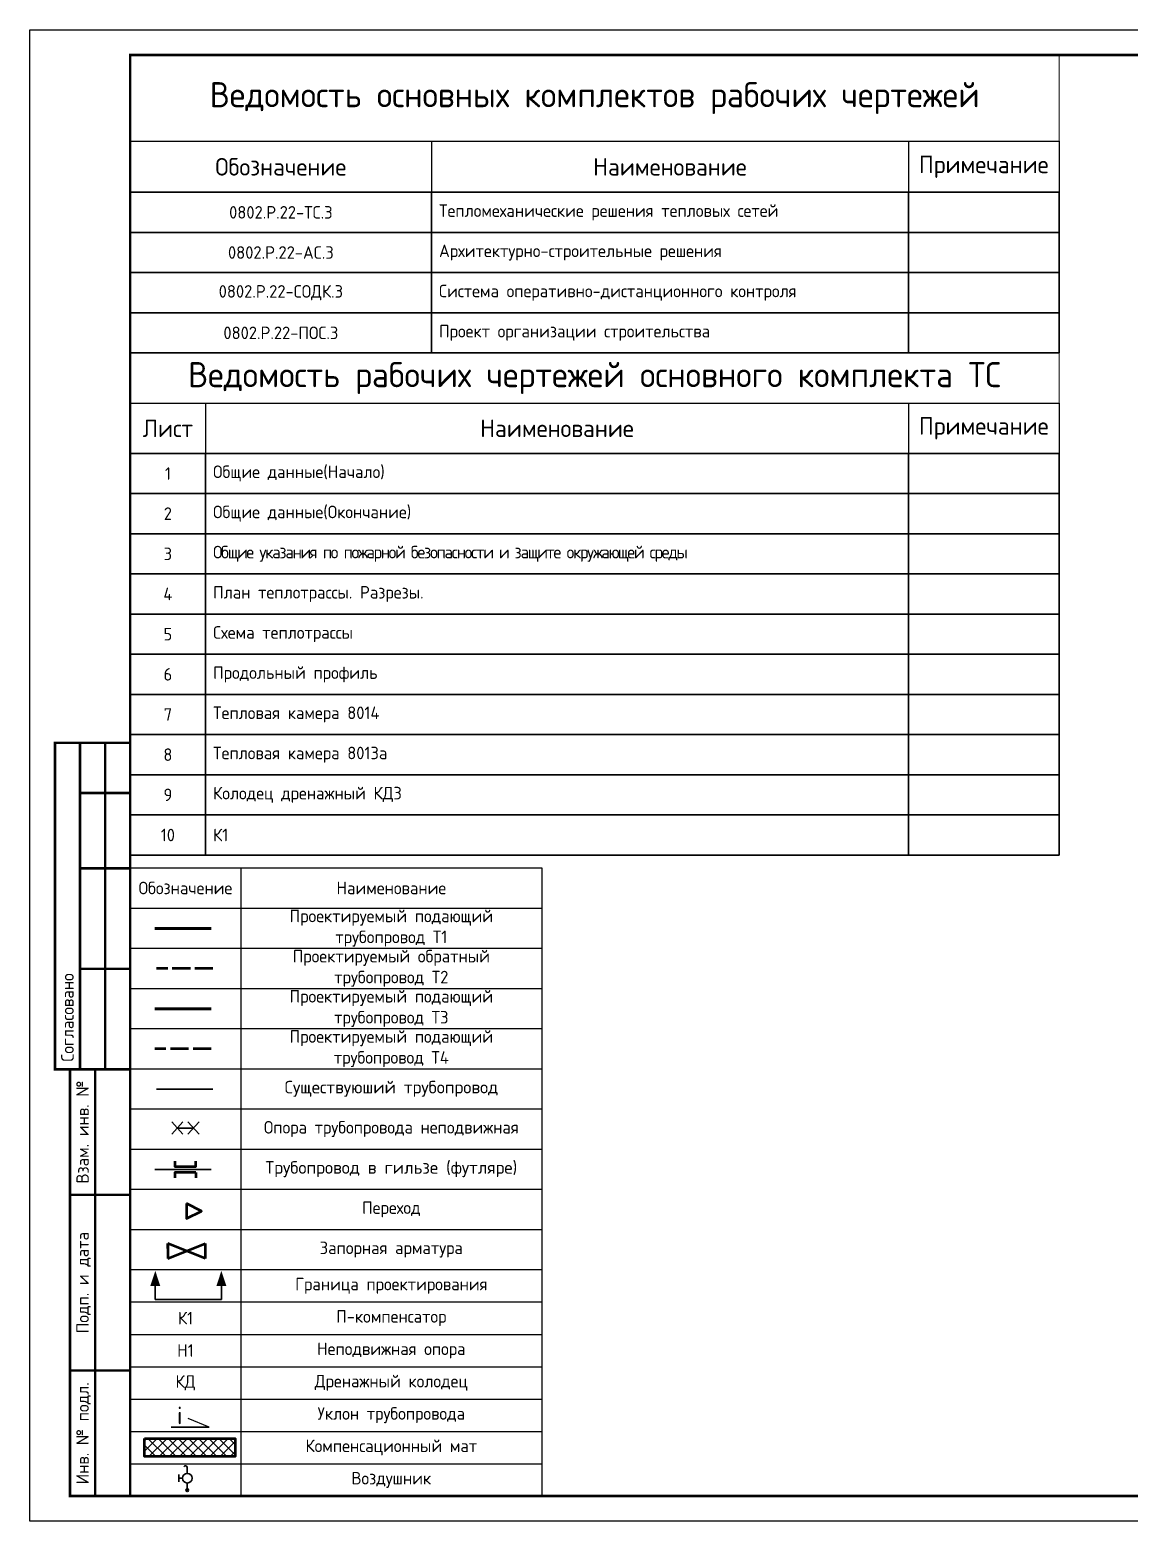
# Model space of a CAD drawing. Header units: metres. Extents: x 1981 to 7362, y 1229 to 3678.
# Drawn here: x 2228.1 to 2447, y 1980.2 to 2277.2 of the extents above; entities that cross this region are included whole.
import ezdxf
from ezdxf.enums import TextEntityAlignment as Align

# ---------------------------------------------------------------- set-up
doc = ezdxf.new("R2010")
doc.units = ezdxf.units.M
doc.linetypes.add('ACAD_ISO02W100', pattern=[15, 12, -3])
doc.linetypes.add('ГОСТ 2.303 5', pattern=[24, 20, -1.5, 1, -1.5])
doc.layers.add('Основной', color=255, linetype='Continuous', lineweight=50)
doc.layers.add('Форматы', color=7, linetype='Continuous')
doc.styles.add('-ISOCPEUR-', font='isocpeur.ttf')
doc.styles.add('GOST-2.304_Type-B', font='GOST Common.ttf')
doc.styles.get("Standard").update_dxf_attribs({"font": 'GOST Common.ttf'})

# ---------------------------------------------------------------- blocks, each defined once
blk = doc.blocks.new('*U143')
blk.add_lwpolyline([(0, 0), (420, 0), (420, -297), (0, -297)], close=True)
at = {"const_width": 0.5}
blk.add_lwpolyline([(20, -5), (415, -5), (415, -292), (20, -292)], close=True, dxfattribs=at)
for points in [[(20, -207), (5, -207), (5, -142), (20, -142)], [(10, -142), (10, -207)], [(15, -142), (15, -207)], [(10, -152), (20, -152)], [(10, -167), (20, -167)], [(10, -187), (20, -187)], [(20, -292), (8, -292), (8, -207), (20, -207)], [(13, -207), (13, -292)], [(8, -232), (20, -232)], [(8, -267), (20, -267)]]:
    blk.add_lwpolyline(points, dxfattribs=at)
at = {"style": 'GOST-2.304_Type-B'}
blk.add_text('Согласовано', height=2.5, rotation=90, dxfattribs=at).set_placement((7.5, -205.5), align=Align.MIDDLE_LEFT)
for s, p in [('Взам. инв. №', (10.5, -219.5)), ('Подп. и дата', (10.5, -249.5)), ('Инв. № подл.', (10.5, -279.5))]:
    blk.add_text(s, height=2.5, rotation=90, dxfattribs=at).set_placement(p, align=Align.MIDDLE_CENTER)
blk.add_attdef('РАЗРАБОТАЛ', text='', height=2.5, dxfattribs=at).set_placement((250.5, -264.22), align=Align.MIDDLE_LEFT)
at = {"style": 'GOST-2.304_Type-B', "flags": 8}
for tag, height, p in [('ДАТА', 2.5, (290.07, -264.4)), ('ЛИСТ', 3, (386.39, -271.92)), ('ЛИСТОВ', 3, (403.89, -271.92)), ('ФОРМАТ', 3, (380.97, -294.75))]:
    blk.add_attdef(tag, text='', height=height, dxfattribs=at).set_placement(p, align=Align.MIDDLE_CENTER)
at = {"style": 'GOST-2.304_Type-B'}
blk.add_attdef('ПРОВЕРИЛ', (250.75, -270.73), '', height=2.5, dxfattribs=at)
at = {"lineweight": 30, "flags": 104}
for tag, p in [('ТЕПЛОВЫЕ_СЕТИ', (330, -269.5)), ('ИМЯ_ЧЕРТЕЖА', (330, -284.5))]:
    blk.add_attdef(tag, text='', height=3, dxfattribs=at).set_placement(p, align=Align.MIDDLE_CENTER)
blk = doc.blocks.new('*T6')
at = {"color": 0, "linetype": 'ByBlock', "lineweight": -2, "transparency": 16777216}
for p, q in [((0, -10), (185, -10)), ((0, -10), (0, -20)), ((15, -10), (15, -20)), ((155, -10), (155, -20)), ((185, -10), (185, -20))]:
    blk.add_line(p, q, dxfattribs=at)
at = {"lineweight": 30, "transparency": 16777216}
for p, q in [((0, -20), (185, -20)), ((0, -20), (0, -100)), ((15, -20), (15, -100)), ((155, -20), (155, -100)), ((185, -20), (185, -100)), ((0, -28), (185, -28)), ((0, -36), (185, -36)), ((0, -44), (185, -44)), ((0, -52), (185, -52)), ((0, -60), (185, -60)), ((0, -68), (185, -68)), ((0, -76), (185, -76)), ((0, -84), (185, -84)), ((0, -92), (185, -92)), ((0, -100), (185, -100))]:
    blk.add_line(p, q, dxfattribs=at)
at = {"layer": 'Defpoints', "color": 8, "linetype": 'ByBlock', "lineweight": 0, "transparency": 16777216}
for p, q in [((0, 0), (185, 0)), ((0, 0), (0, -10)), ((185, 0), (185, -10))]:
    blk.add_line(p, q, dxfattribs=at)
at = {"color": 0, "lineweight": 15, "transparency": 16777216, "style": 'GOST-2.304_Type-B'}
for s, insert, char_height, width, attachment_point in [('Ведомость рабочих чертежей основного комплекта ТС', (92.5, -5), 5, 182, 5), ('Лист', (7.5, -15), 3.5, 12, 5), ('Наименование', (85, -15), 3.5, 137, 5), ('Примечание', (170, -15), 3.5, 27, 5), ('1', (7.5, -24), 2.5, 14, 5), ('Общие данные(Начало)', (16.5, -24), 2.5, 137, 4), ('2', (7.5, -32), 2.5, 14, 5), ('Общие данные(Окончание)', (16.5, -32), 2.5, 137, 4), ('{\\T0.85;Общие указания по пожарной безопасности и защите окружающей среды}', (16.5, -40), 2.5, 137, 4), ('3', (7.5, -40), 2.5, 14, 5), ('4', (7.5, -48), 2.5, 14, 5), ('План теплотрассы. Разрезы.', (16.5, -48), 2.5, 137, 4), ('5', (7.5, -56), 2.5, 14, 5), ('Схема теплотрассы', (16.5, -56), 2.5, 137, 4), ('6', (7.5, -64), 2.5, 14, 5), ('{\\C1;Продольный профиль}', (16.5, -64), 2.5, 137, 4), ('7', (7.5, -72), 2.5, 14, 5), ('Тепловая камера 8014', (16.5, -72), 2.5, 137, 4), ('8', (7.5, -80), 2.5, 14, 5), ('{\\C256;Тепловая камера 8013а}', (16.5, -80), 2.5, 137, 4), ('9', (7.5, -88), 2.5, 14, 5), ('Колодец дренажный КД3', (16.5, -88), 2.5, 137, 4), ('10', (7.5, -96), 2.5, 14, 5), ('К1', (16.5, -96), 2.5, 137, 4)]:
    blk.add_mtext(s, dxfattribs=dict(at, insert=insert, char_height=char_height, width=width, attachment_point=attachment_point))
blk = doc.blocks.new('*T23')
at = {"layer": 'Основной', "color": 0, "linetype": 'ByBlock', "lineweight": 25, "transparency": 16777216}
for p, q in [((0, 0), (82, 0)), ((0, 0), (0, -125.1)), ((22, 0), (22, -125.1)), ((82, 0), (82, -125.1)), ((0, -8), (82, -8)), ((0, -16), (82, -16)), ((0, -24), (82, -24)), ((0, -32), (82, -32)), ((0, -40), (82, -40)), ((0, -48), (82, -48)), ((0, -56), (82, -56)), ((0, -64), (82, -64)), ((0, -72), (82, -72)), ((0, -80), (82, -80)), ((0, -86.44), (82, -86.44)), ((0, -92.89), (82, -92.89)), ((0, -99.33), (82, -99.33)), ((0, -105.77), (82, -105.77)), ((0, -112.21), (82, -112.21)), ((0, -118.66), (82, -118.66)), ((0, -125.1), (82, -125.1))]:
    blk.add_line(p, q, dxfattribs=at)
at = {"layer": 'Основной', "color": 0, "transparency": 16777216, "char_height": 2.5, "attachment_point": 5}
for s, insert, width in [('Обозначение', (11, -4), 21.755), ('Наименование', (52, -4), 59.755), ('Проектируемый подающий ^M^Jтрубопровод Т1', (52, -12), 59.755), ('Проектируемый обратный ^M^Jтрубопровод Т2', (52, -20), 59.755), ('Проектируемый подающий ^M^Jтрубопровод Т3', (52, -28), 59.755), ('Проектируемый подающий ^M^Jтрубопровод Т4', (52, -36), 59.755), ('Опора трубопровода неподвижная', (52, -52), 59.755), ('Переход', (52, -68), 59.755), ('Запорная арматура', (52, -76), 59.755), ('Граница проектирования', (52, -83.22), 59.755), ('К1', (11, -89.66), 21.755), ('П-компенсатор', (52, -89.66), 59.755), ('Н1', (11, -96.11), 21.755), ('Неподвижная опора', (52, -96.11), 59.755), ('Дренажный колодец', (52, -102.55), 59.755), ('КД', (11, -102.55), 21.755), ('Уклон трубопровода', (52, -108.99), 59.755), ('Компенсационный мат', (52, -115.43), 59.755), ('Воздушник ', (52, -121.88), 59.755)]:
    blk.add_mtext(s, dxfattribs=dict(at, insert=insert, width=width))
at = {"layer": 'Основной', "color": 0, "transparency": 16777216, "char_height": 2.5, "attachment_point": 5, "style": '-ISOCPEUR-'}
for s, insert, width in [('Существуюший трубопровод', (52, -44), 47.6935), ('Трубопровод в гильзе (футляре)', (52, -60), 60)]:
    blk.add_mtext(s, dxfattribs=dict(at, insert=insert, width=width))
blk = doc.blocks.new('*T33')
at = {"layer": 'Defpoints', "color": 8, "linetype": 'ByBlock', "lineweight": 0, "transparency": 16777216}
for p, q in [((0, 0), (185, 0)), ((0, 0), (0, -17.2)), ((185, 0), (185, -17.2))]:
    blk.add_line(p, q, dxfattribs=at)
at = {"layer": 'Форматы', "color": 0, "linetype": 'ByBlock', "lineweight": -2, "transparency": 16777216}
for p, q in [((0, -17.2), (185, -17.2)), ((0, -17.2), (0, -27.35)), ((60, -17.2), (60, -27.35)), ((155, -17.2), (155, -27.35)), ((185, -17.2), (185, -27.35))]:
    blk.add_line(p, q, dxfattribs=at)
at = {"layer": 'Форматы', "lineweight": 30, "transparency": 16777216}
for p, q in [((0, -27.35), (185, -27.35)), ((0, -27.35), (0, -59.35)), ((60, -27.35), (60, -59.35)), ((155, -27.35), (155, -59.35)), ((185, -27.35), (185, -59.35)), ((0, -35.35), (185, -35.35)), ((0, -43.35), (185, -43.35)), ((0, -51.35), (185, -51.35)), ((0, -59.35), (185, -59.35))]:
    blk.add_line(p, q, dxfattribs=at)
at = {"layer": 'Форматы', "color": 0, "transparency": 16777216, "style": 'GOST-2.304_Type-B'}
for s, insert, char_height, width, attachment_point in [('Ведомость основных комплектов рабочих чертежей', (92.5, -8.6), 5, 182, 5), ('Обозначение', (30, -22.28), 3.5, 57, 5), ('Наименование', (107.5, -22.28), 3.5, 92, 5), ('Примечание', (170, -22.28), 3.5, 27, 5), ('{\\C1;0802.Р.22-ТС.3}', (30, -31.35), 2.5, 58, 5), ('Тепломеханические решения тепловых сетей', (61.5, -31.35), 2.5, 92, 4), ('{\\C1;0802.Р.22-АС.3}', (30, -39.35), 2.5, 58, 5), ('Архитектурно-строительные решения', (61.5, -39.35), 2.5, 92, 4), ('{\\C1;0802.Р.22-СОДК.3}', (30, -47.35), 2.5, 58, 5), ('Система оперативно-дистанционного контроля', (61.5, -47.35), 2.5, 92, 4), ('{\\C1;0802.Р.22-ПОС.3}', (30, -55.35), 2.5, 58, 5), ('Проект организации строительства', (61.5, -55.35), 2.5, 92, 4)]:
    blk.add_mtext(s, dxfattribs=dict(at, insert=insert, char_height=char_height, width=width, attachment_point=attachment_point))

msp = doc.modelspace()

# ---------------------------------------------------------------- hatches: boundary and pattern name
h = msp.add_hatch()
h.set_pattern_fill('ANSI37', color=256, scale=0.45)
h.set_pattern_definition([(45, (-807.647, 154.071), (-1.0102788, 1.0102788), []), (135, (-807.647, 154.071), (-1.0102788, -1.0102788), [])])
h.paths.add_polyline_path([(2250.892, 1996.729), (2250.892, 1993.094), (2268.979, 1993.094), (2268.979, 1996.729)])
at = {"lineweight": 30, "ltscale": 2}
h = msp.add_hatch(color=256, dxfattribs=at)
edge = h.paths.add_edge_path()
edge.add_arc((2259.424, 1986.401), 0.263, 0, 360)

# ---------------------------------------------------------------- linework, layer by layer
at = {"lineweight": 60}
msp.add_line((2264.162, 2098.274), (2252.926, 2098.274), dxfattribs=at)
at = {"color": 5, "linetype": 'ACAD_ISO02W100', "lineweight": 50, "ltscale": 0.3}
msp.add_line((2264.536, 2090.274), (2253.299, 2090.274), dxfattribs=at)
at = {"color": 4, "lineweight": 60}
msp.add_line((2264.162, 2082.274), (2252.926, 2082.274), dxfattribs=at)
at = {"color": 6, "linetype": 'ACAD_ISO02W100', "lineweight": 50, "ltscale": 0.3}
msp.add_line((2264.162, 2074.274), (2252.926, 2074.274), dxfattribs=at)
at = {"color": 7, "lineweight": 30}
for p, q in [((2264.536, 2066.274), (2253.299, 2066.274)), ((2257.437, 2058.516), (2260.68, 2058.516)), ((2253.045, 2024.411), (2253.046, 2027.056)), ((2266.207, 2024.411), (2266.207, 2027.056)), ((2253.045, 2024.411), (2266.206, 2024.411))]:
    msp.add_line(p, q, dxfattribs=at)
at = {"color": 5}
for p, q in [((2256.312, 2057.287), (2258.562, 2059.745)), ((2256.312, 2059.745), (2258.562, 2057.287))]:
    msp.add_line(p, q, dxfattribs=at)
at = {"color": 1}
for p, q in [((2259.555, 2057.287), (2261.805, 2059.745)), ((2259.555, 2059.745), (2261.805, 2057.287))]:
    msp.add_line(p, q, dxfattribs=at)
at = {"linetype": 'ГОСТ 2.303 5', "lineweight": 30, "ltscale": 100}
msp.add_line((2264.162, 2050.274), (2252.926, 2050.274), dxfattribs=at)
at = {"color": 7, "lineweight": 50, "ltscale": 0.5}
msp.add_line((2261.154, 2049.662), (2261.154, 2048.587), dxfattribs=at)
at = {"color": 0, "linetype": 'ByBlock', "lineweight": 50}
for p, q in [((2255.555, 2032.52), (2262.995, 2035.52)), ((2262.995, 2032.52), (2255.555, 2035.52)), ((2255.555, 2034.52), (2255.555, 2035.52)), ((2255.555, 2035.52), (2255.555, 2032.52)), ((2255.555, 2034.52), (2255.555, 2033.52)), ((2262.995, 2035.52), (2262.995, 2032.52)), ((2262.995, 2034.52), (2262.995, 2033.52))]:
    msp.add_line(p, q, dxfattribs=at)
at = {"color": 7, "lineweight": 30, "ltscale": 0.5}
for p, q in [((2259.424, 1990.914), (2259.424, 1989.761)), ((2257.744, 1988.081), (2257.744, 1989.521)), ((2258.464, 1988.801), (2257.744, 1988.801)), ((2259.424, 1987.841), (2259.424, 1986.401))]:
    msp.add_line(p, q, dxfattribs=at)
at = {"color": 7, "lineweight": 50, "ltscale": 0.5}
for points in [[(2256.963, 2051.962), (2256.963, 2050.887), (2261.154, 2050.887), (2261.154, 2051.962)], [(2261.154, 2049.662), (2256.963, 2049.662), (2256.963, 2048.587)]]:
    msp.add_lwpolyline(points, dxfattribs=at)
at = {"color": 7}
msp.add_lwpolyline([(2263.176, 1998.975), (2256.189, 1998.972), (2263.79, 1998.972), (2259.603, 2000.697)], dxfattribs=at)
at = {"color": 7, "lineweight": 30, "ltscale": 0.5}
msp.add_circle((2259.424, 1988.801), 0.96, dxfattribs=at)
at = {"lineweight": 30, "ltscale": 2}
msp.add_circle((2259.424, 1986.401), 0.263, dxfattribs=at)
at = {"color": 7, "lineweight": 30, "ltscale": 0.5}
msp.add_arc((2259.058, 1990.938), 0.367, 356.2591, 154.72194, dxfattribs=at)
at = {"color": 7, "lineweight": 30}
for points in [[(2254.043, 2027.055), (2253.049, 2030.103), (2252.049, 2027.056)], [(2267.204, 2027.055), (2266.21, 2030.103), (2265.211, 2027.056)]]:
    msp.add_solid(points, dxfattribs=at)
at = {"layer": 'Основной'}
msp.add_lwpolyline([(2259.262, 2043.487), (2259.288, 2040.487), (2262.275, 2041.987), (2259.262, 2043.487)], dxfattribs=at)
msp.add_lwpolyline([(2250.892, 1996.729), (2268.979, 1996.729), (2268.979, 1993.094), (2250.892, 1993.094)], close=True, dxfattribs=at)

# ---------------------------------------------------------------- block references
for name, p in [('*T33', (2248.058, 2272.24)), ('*T6', (2248.058, 2212.887)), ('*T23', (2248.058, 2110.338))]:
    msp.add_blockref(name, p)
at = {"layer": 'Форматы'}
msp.add_blockref('*U143', (2228.058, 2277.24), dxfattribs=at)

# ---------------------------------------------------------------- texts
at = {"color": 7, "style": '-ISOCPEUR-'}
msp.add_text('i', height=3.5, dxfattribs=at).set_placement((2257.353, 1999.537))

doc.saveas('drawing.dxf')
